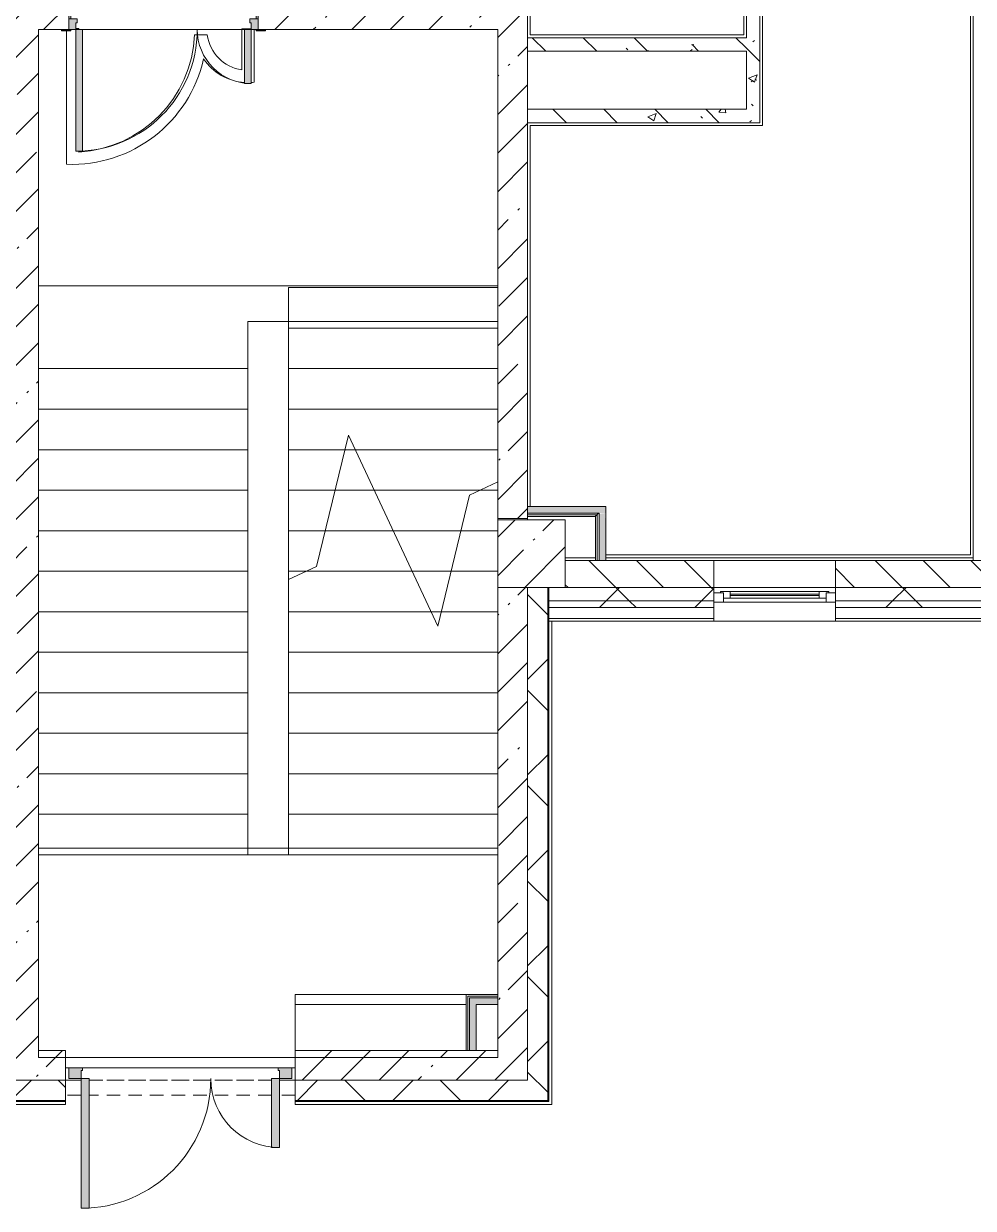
# Model space of a CAD drawing. Header units: millimetres. Extents: x -4185 to 186529, y -8553 to 29097.
# Drawn here: x 131489 to 138519, y -1048 to 7724 of the extents above; entities that cross this region are included whole.
import ezdxf

# ---------------------------------------------------------------- set-up
doc = ezdxf.new("R2010")
doc.units = ezdxf.units.MM
doc.linetypes.add('200_ШТРИХ__ш1_п0_6_', pattern=[160, 100, -60])
for name, color, linetype, lineweight in [('A-DETL-MBND-1', 7, '200_ШТРИХ__ш1_п0_6_', 9), ('A-GLAZ-2', 7, 'Continuous', 5), ('A-WALL', 7, 'Continuous', 9), ('A-WALL-2', 7, 'Continuous', 5), ('I-WALL-3', 7, 'Continuous', 5), ('S-COLS-2', 7, 'Continuous', 5), ('S-STRS-4', 7, 'Continuous', 5), ('S-STRS-MBND-2', 7, 'Continuous', 5)]:
    doc.layers.add(name, color=color, linetype=linetype, lineweight=lineweight)
for name, color, linetype, lineweight, true_color in [('A-DOOR-3', 7, 'Continuous', 5, 0xaaaaaa), ('A-DOOR-4', 7, 'Continuous', 5, 0xe2e2e2), ('A-DOOR-FRAM-2', 7, 'Continuous', 5, 0xe2e2e2), ('A-DOOR-FRAM-3', 7, 'Continuous', 5, 0xaaaaaa), ('A-FLOR-1', 7, 'Continuous', 5, 0xaaaaaa), ('A-WALL-4', 7, 'Continuous', 5, 0x737373), ('I-WALL-2', 7, 'Continuous', 9, 0xe7e7e7), ('I-WALL-5', 7, 'Continuous', 5, 0x787878)]:
    doc.layers.add(name, color=color, linetype=linetype, lineweight=lineweight, true_color=true_color)
pattern_1 = [(45, (59518.7, 0), (-285.1231, 285.1231), []), (45, (59803.8, 0), (-285.1231, 285.1231), [504.031, -100.806, 16.764, -84.042])]
pattern_2 = [(45, (59518.7, 0), (-353.5534, 353.5534), []), (135, (59518.7, 0), (-353.5534, -353.5534), [])]
pattern_3 = [(135, (59518.7, 0), (-377.1708, -377.1708), [533.4, -88.9, 17.78, -88.9]), (135, (59518.7, 376.94), (-377.1708, -377.1708), []), (50, (59518.7, 0), (637.6445, -55.7866), [66.675, -733.425]), (355, (59518.7, 0), (-123.3494, 668.699), [53.34, -586.74]), (100.451, (59571.8, -4.65), (514.299, 612.908), [56.665, -623.315]), (46.184, (59518.7, 177.8), (948.7764, -147.15), [100.012, -1100.137]), (96.636, (59597.7, 165.5), (830.909, 865.997), [84.998, -934.973]), (351.184, (59518.7, 177.8), (830.918, 865.988), [80.01, -880.11]), (21, (59607.6, 133.35), (530.6506, -357.9283), [66.675, -733.425]), (326, (59607.6, 133.35), (216.308, 644.6585), [53.34, -586.74]), (71.451, (59651.8, 103.5), (746.9596, 286.7243), [56.665, -623.315]), (37.5, (59518.68, 0), (10.8105, 295.9426), [16.764, -562.864, 16.764, -578.866, -588.962]), (37.5, (59518.68, 0), (10.8105, 295.9426), [-1175.258, 16.764, -572.198]), (7.5, (59518.68, 0), (233.8692, 350.6318), [16.764, -322.834, 16.764, -549.529, -224.472]), (7.5, (59518.68, 0), (233.8692, 350.6318), [-905.891, 16.764, -207.708]), (327.5, (59320.43, 0), (474.5678, -20.0513), [16.764, -205.486, 16.764, -676.656, -920.115]), (327.5, (59320.43, 0), (474.5678, -20.0513), [-915.67, 16.764, -903.351]), (317.5, (59231.53, 0), (518.4522, 88.9934), [16.764, -272.161, 16.764, -443.738, -653.415]), (317.5, (59231.53, 0), (518.4522, 88.9934), [-749.427, 16.764, -636.651])]
pattern_4 = [(45, (59518.7, 0), (-530.33, 530.33), []), (135, (59518.7, 0), (-530.33, -530.33), [])]

# ---------------------------------------------------------------- blocks, each defined once
blk = doc.blocks.new('BSC_Колонна _Прямоугольная - 500х500-V155-1_10_1_птичка')
at = {"layer": 'S-COLS-2'}
h = blk.add_hatch(dxfattribs=at)
h.set_pattern_fill('FP_103', color=256, style=0, pattern_type=2)
h.set_pattern_definition([(45, (-75730, -3800), (-285.1231, 285.1231), []), (45, (-75444.88, -3800), (-285.1231, 285.1231), [504.031, -100.806, 16.764, -84.042])])
h.paths.add_polyline_path([(120, -250), (250, -250), (250, 250), (-250, 250), (-250, -250), (-30, -250)])
for p, q in [((250, 250), (-250, 250)), ((-250, 250), (-250, -250)), ((250, -250), (250, 250)), ((-250, -250), (250, -250))]:
    blk.add_line(p, q, dxfattribs=at)
blk = doc.blocks.new('110_Дверь_СКБ_2Ст - Д-1_л_Лестничная клетка EIS60 2-32142534-1_10_1_птичка')
at = {"layer": 'A-DOOR-4'}
for points in [[(662.5, 1010), (612.5, 1010), (612.5, 110), (662.5, 110), (662.5, 786.4)], [(-587.5, 510), (-637.5, 510), (-637.5, 110), (-587.5, 110), (-587.5, 499.2)], [(712.5, 30), (697.5, 30), (699.6, -110), (712.5, -110)]]:
    blk.add_hatch(color=256, dxfattribs=at).paths.add_polyline_path(points)
h = blk.add_hatch(color=256, dxfattribs=at)
h.paths.add_polyline_path([(662.5, 110), (662.5, 60), (652.5, 60), (652.5, 30), (712.5, 32.6), (712.5, 110)])
h.paths.add_polyline_path([(-637.5, 110), (-687.5, 110), (-687.2, 30), (-627.5, 35.6), (-627.5, 60), (-637.5, 60), (-637.5, 104.8)])
at = {"layer": 'A-DOOR-FRAM-2'}
for points in [[(-672.5, 118), (-742.5, 118), (-742.5, 110), (-672.5, 110)], [(729.9, 118), (697.5, 118), (697.5, 110), (767.5, 110), (767.5, 118)], [(-672.5, 30), (-687.5, 30), (-687.4, -110), (-672.5, -110), (-672.5, -21.5)], [(-687.4, -110), (-742.5, -110.2), (-742.5, -118), (-672.5, -118), (-674.5, -110)], [(767.5, -110), (697.5, -110), (698.9, -118), (767.5, -118)]]:
    blk.add_hatch(color=256, dxfattribs=at).paths.add_polyline_path(points)
at = {"layer": 'A-DOOR-3'}
for p, q in [((662.5, 1010), (612.5, 1010)), ((612.5, 1010), (612.5, 110)), ((662.5, 110), (662.5, 1010)), ((-637.5, 510), (-637.5, 110)), ((-587.5, 510), (-637.5, 510)), ((-587.5, 110), (-587.5, 510)), ((-637.5, 110), (-587.5, 110)), ((612.5, 110), (662.5, 110))]:
    blk.add_line(p, q, dxfattribs=at)
for centre, radius, start, end in [((662.5, 110), 900, 90, 180), ((-637.5, 110), 400, 360, 90)]:
    blk.add_arc(centre, radius, start, end, dxfattribs=at)
at = {"layer": 'A-DOOR-FRAM-3'}
for p, q in [((-672.5, 118), (-742.5, 118)), ((-742.5, 118), (-742.5, 110)), ((-742.5, 110), (-672.5, 110)), ((-637.5, 110), (-687.5, 110)), ((-687.5, 110), (-687.5, 30)), ((-672.5, 110), (-672.5, 118)), ((-637.5, 60), (-637.5, 110)), ((662.5, 110), (662.5, 60)), ((712.5, 110), (662.5, 110)), ((767.5, 118), (697.5, 118)), ((697.5, 118), (697.5, 110)), ((697.5, 110), (767.5, 110)), ((712.5, 30), (712.5, 110)), ((767.5, 110), (767.5, 118)), ((-687.5, 30), (-627.5, 30)), ((-672.5, 30), (-687.5, 30)), ((-687.5, 30), (-687.5, -110)), ((-672.5, -110), (-672.5, 30)), ((-627.5, 60), (-637.5, 60)), ((-627.5, 30), (-627.5, 60)), ((662.5, 60), (652.5, 60)), ((652.5, 60), (652.5, 30)), ((652.5, 30), (712.5, 30)), ((712.5, 30), (697.5, 30)), ((697.5, 30), (697.5, -110)), ((712.5, -110), (712.5, 30)), ((-672.5, -110), (-742.5, -110)), ((-742.5, -110), (-742.5, -118)), ((-742.5, -118), (-672.5, -118)), ((-687.5, -110), (-672.5, -110)), ((-672.5, -118), (-672.5, -110)), ((697.5, -110), (712.5, -110)), ((767.5, -110), (697.5, -110)), ((697.5, -110), (697.5, -118)), ((697.5, -118), (767.5, -118)), ((767.5, -118), (767.5, -110))]:
    blk.add_line(p, q, dxfattribs=at)
blk = doc.blocks.new('120_Окно_СКБ_1Ст - 120_Окно_СКБ_1Ст 900х2500_h_-19906774-1_10_1_птичка')
at = {"layer": 'A-GLAZ-2'}
for p, q in [((-450, -75), (-450, -5)), ((-450, -5), (-380, -5)), ((450, -5), (-450, -5)), ((-380, -75), (-450, -75)), ((-450, -75), (-400, -75)), ((-380, -75), (-400, -75)), ((-400, -75), (-400, -85)), ((-400, -85), (400, -85)), ((400, -85), (-400, -85)), ((-380, -5), (-380, -75)), ((380, -35), (-380, -35)), ((-380, -35), (-380, -75)), ((-330, -85), (-330, -35)), ((-330, -55), (330, -55)), ((330, -65), (-330, -65)), ((330, -85), (330, -35)), ((380, -75), (380, -5)), ((380, -5), (450, -5)), ((380, -75), (380, -35)), ((450, -75), (380, -75)), ((400, -75), (380, -75)), ((400, -75), (450, -75)), ((400, -85), (400, -75)), ((450, -5), (450, -75))]:
    blk.add_line(p, q, dxfattribs=at)
blk = doc.blocks.new('110_Дверь_СКБ_2Ст_Наружная - ДН-1_л__ Двухстворчатая 1350 х3200 _ЛК_ в свету с верхним остеклением 2-V233-1_10_1_птичка')
at = {"layer": 'A-DOOR-4'}
for points in [[(694.5, 869), (694.5, -91), (754.5, -91), (754.5, 869)], [(-715.5, 419), (-715.5, -91), (-655.5, -91), (-655.5, 419)]]:
    blk.add_hatch(color=256, dxfattribs=at).paths.add_polyline_path(points)
h = blk.add_hatch(color=256, dxfattribs=at)
h.paths.add_polyline_path([(-805.5, -91), (-805.5, -171), (-705.5, -171), (-705.5, -151), (-715.5, -151), (-715.5, -91), (-780.5, -91)])
h.paths.add_polyline_path([(774.2, -91), (754.5, -91), (754.5, -151), (744.5, -151), (744.5, -171), (844.5, -171), (844.5, -91)])
at = {"layer": 'A-DOOR-3'}
for p, q in [((754.5, 869), (694.5, 869)), ((694.5, 869), (694.5, -91)), ((754.5, -91), (754.5, 869)), ((-715.5, 419), (-715.5, -91)), ((-655.5, 419), (-715.5, 419)), ((-655.5, -91), (-655.5, 419)), ((-715.5, -91), (-655.5, -91)), ((694.5, -91), (754.5, -91))]:
    blk.add_line(p, q, dxfattribs=at)
for centre, radius, start, end in [((754.5, -91), 960, 90, 180), ((-715.5, -91), 510, 0, 90)]:
    blk.add_arc(centre, radius, start, end, dxfattribs=at)
at = {"layer": 'A-DOOR-FRAM-3'}
for p, q in [((-715.5, -91), (-805.5, -91)), ((-805.5, -91), (-805.5, -171)), ((-805.5, -171), (-705.5, -171)), ((-715.5, -151), (-715.5, -91)), ((-705.5, -151), (-715.5, -151)), ((-705.5, -171), (-705.5, -151)), ((754.5, -151), (744.5, -151)), ((744.5, -151), (744.5, -171)), ((744.5, -171), (844.5, -171)), ((754.5, -91), (754.5, -151)), ((844.5, -91), (754.5, -91)), ((844.5, -171), (844.5, -91))]:
    blk.add_line(p, q, dxfattribs=at)
blk = doc.blocks.new('Зашивка приборов отопления5 - Зашивка приборов отопления-33272456-1_10_1_птичка')
at = {"layer": 'A-WALL-2'}
for p, q in [((75245, 535), (73980, 535)), ((73980, 535), (73980, 460)), ((75245, 460), (73980, 460)), ((73980, 460), (73980, 120)), ((73980, 460), (75245, 460))]:
    blk.add_line(p, q, dxfattribs=at)

msp = doc.modelspace()

# ---------------------------------------------------------------- hatches: boundary and pattern name
at = {"layer": 'A-WALL-2'}
h = msp.add_hatch(dxfattribs=at)
h.set_pattern_fill('FP_91', color=256, style=0, pattern_type=2)
h.set_pattern_definition([(135, (59518.68, 0), (-176.7767, -176.7767), [])])
h.paths.add_polyline_path([(135611.9, 3550), (136598.7, 3550), (136598.7, 3750), (135498.7, 3750), (135498.7, 3550)])
h.paths.add_polyline_path([(138519.2, 3550), (138699.2, 3550), (138699.2, 3750), (137498.7, 3750), (137498.7, 3550), (138400.3, 3550)])
h.paths.add_polyline_path([(143618.7, 3550), (143718.7, 3550), (143718.7, 3750), (143618.7, 3750), (143618.7, 3554.3)])
h.paths.add_polyline_path([(139599.2, 3550), (139868.7, 3550), (139868.7, 3750), (139599.2, 3750), (139599.2, 3727.7)])
h.paths.add_polyline_path([(141518.7, 3550), (141518.7, 3750), (140368.7, 3750), (140368.7, 3550)])
h = msp.add_hatch(dxfattribs=at)
h.set_pattern_fill('FP_109', color=256, style=0, pattern_type=2)
h.set_pattern_definition(pattern_2)
h.paths.add_polyline_path([(135218.7, -250), (135368.7, -250), (135368.7, 3550), (135218.7, 3550), (135218.7, -210)])
h = msp.add_hatch(dxfattribs=at)
h.set_pattern_fill('FP_109', color=256, style=0, pattern_type=2)
h.set_pattern_definition(pattern_2)
h.paths.add_polyline_path([(143977.2, 3450), (144318.7, 3450), (144318.7, 3550), (143618.7, 3550), (143618.7, 3450), (143718.7, 3450)])
h.paths.add_polyline_path([(136541.4, 3450), (136598.7, 3455.7), (136598.7, 3550), (135376.7, 3546.3), (135376.7, 3450), (136136.9, 3450)])
h.paths.add_polyline_path([(137498.7, 3450), (138699.2, 3450), (138699.2, 3550), (137498.7, 3550), (137498.7, 3466.9)])
h.paths.add_polyline_path([(140259.3, 3450), (141518.7, 3450), (141518.7, 3550), (139599.2, 3550), (139599.2, 3450)])
h = msp.add_hatch(dxfattribs=at)
h.set_pattern_fill('FP_109', color=256, style=0, pattern_type=2)
h.set_pattern_definition(pattern_2)
h.paths.add_polyline_path([(143618.7, 3400), (144368.7, 3400), (144368.7, 3450), (143618.7, 3450), (143618.7, 3440)])
h.paths.add_polyline_path([(136541.4, 3400), (136598.7, 3400), (136598.7, 3450), (135376.7, 3450), (135376.7, 3400), (135611.9, 3400)])
h.paths.add_polyline_path([(138400.3, 3400), (138699.2, 3400), (138699.2, 3450), (137498.7, 3450), (137498.7, 3400)])
h.paths.add_polyline_path([(139599.2, 3400), (141518.7, 3400), (141518.7, 3450), (139599.2, 3450), (139599.2, 3440)])
h = msp.add_hatch(dxfattribs=at)
h.set_pattern_fill('FP_109', color=256, style=0, pattern_type=2)
h.set_pattern_definition(pattern_2)
h.paths.add_polyline_path([(135212.5, -250), (135218.7, -250), (135218.7, -100), (133498.7, -100), (133498.7, -250), (135210.7, -250)])
h.paths.add_polyline_path([(127246.6, -250), (130178.7, -250), (130178.7, -100), (126578.7, -100), (126578.7, -250)])
h.paths.add_polyline_path([(131754.7, -250), (131798.7, -250), (131798.7, -100), (131078.7, -101.8), (131078.7, -250), (131598.7, -250)])
h.paths.add_polyline_path([(121128.7, -250), (121128.7, -100), (120428.7, -100), (120428.7, -250), (120740.3, -250)])
h.paths.add_polyline_path([(123228.7, -250), (123778.7, -250), (123778.7, -100), (123228.7, -100), (123228.7, -121.3)])
h.paths.add_polyline_path([(119528.7, -250), (119528.7, -100), (118778.7, -100), (118778.7, -250)])
h.paths.add_polyline_path([(116678.7, -250), (116678.7, -100), (115928.7, -100), (115928.7, -250), (116092.9, -250)])
h.paths.add_polyline_path([(124678.7, -250), (125678.7, -250), (125678.7, -100), (124678.7, -100), (124678.7, -118)])
h.paths.add_polyline_path([(112375, -250), (112828.7, -250), (112828.7, -100), (111390.2, -100), (111390.2, -250), (111445.5, -250)])
h.paths.add_polyline_path([(109290.2, -250), (109290.2, -100), (108578.7, -100), (108578.7, -250), (108657.1, -250)])
h.paths.add_polyline_path([(107678.7, -250), (107678.7, -100), (106928.7, -100), (106928.7, -250)])
h.paths.add_polyline_path([(103828.7, -250), (103828.7, -100), (102256.2, -100), (102256.2, -250), (103080.2, -250)])
h.paths.add_polyline_path([(98558.7, -250), (98558.7, -100), (97909.7, -100), (97909.7, -250), (98432.9, -250)])
h.paths.add_polyline_path([(99458.7, -250), (100156.2, -250), (100156.2, -100), (99458.7, -100), (99458.7, -180.4)])
at = {"layer": 'I-WALL-2'}
for points in [[(135218.7, 4100), (135798.1, 4100), (135793.1, 4150), (135218.7, 4145)], [(135798.1, 3750), (135793.1, 4100), (135748.1, 4095.2), (135748.1, 3750)], [(134998.7, 460), (134998.7, 510), (134788.7, 510), (134788.7, 460), (134899.9, 460)], [(134838.7, 120), (134838.7, 460), (134788.7, 460), (134788.7, 120)]]:
    msp.add_hatch(color=256, dxfattribs=at).paths.add_polyline_path(points)
at = {"layer": 'I-WALL-3'}
h = msp.add_hatch(dxfattribs=at)
h.set_pattern_fill('FP_90', color=256, style=0, pattern_type=2)
h.set_pattern_definition(pattern_1)
h.paths.add_polyline_path([(131598.7, -100), (131598.7, 7900), (131378.7, 7900), (131378.7, -100)])
h = msp.add_hatch(dxfattribs=at)
h.set_pattern_fill('FP_90', color=256, style=0, pattern_type=2)
h.set_pattern_definition(pattern_1)
h.paths.add_polyline_path([(131598.7, 7680), (131823.7, 7680), (131823.7, 7900), (131598.7, 7900), (131598.7, 7708.9)])
h.paths.add_polyline_path([(134998.7, 7680), (135218.7, 7680), (135218.7, 7900), (133223.7, 7900), (133223.7, 7680), (134978.7, 7680)])
h = msp.add_hatch(dxfattribs=at)
h.set_pattern_fill('FP_90', color=256, style=0, pattern_type=2)
h.set_pattern_definition(pattern_1)
h.paths.add_polyline_path([(134998.7, 4060), (135218.7, 4060), (135218.7, 7680), (134998.7, 7680), (134998.7, 4095.2)])
h = msp.add_hatch(dxfattribs=at)
h.set_pattern_fill('FP_201', color=256, style=0, pattern_type=2)
h.set_pattern_definition(pattern_4)
h.paths.add_polyline_path([(135735.6, 4087.5), (135748.1, 4087.5), (135748.1, 4100), (135218.7, 4095.2), (135218.7, 4087.5), (135611.9, 4087.5)])
h = msp.add_hatch(dxfattribs=at)
h.set_pattern_fill('FP_201', color=256, style=0, pattern_type=2)
h.set_pattern_definition(pattern_4)
h.paths.add_polyline_path([(135735.6, 4075), (135735.6, 4087.5), (135218.7, 4087.5), (135218.7, 4075), (135723.1, 4075)])
h = msp.add_hatch(dxfattribs=at)
h.set_pattern_fill('FP_90', color=256, style=0, pattern_type=2)
h.set_pattern_definition(pattern_1)
h.paths.add_polyline_path([(135218.7, -100), (135218.7, 3550), (134998.7, 3550), (134998.7, -100)])
h = msp.add_hatch(dxfattribs=at)
h.set_pattern_fill('FP_90', color=256, style=0, pattern_type=2)
h.set_pattern_definition(pattern_1)
h.paths.add_polyline_path([(134998.7, -100), (134998.7, 120), (133498.7, 120), (133498.7, -100), (134682.4, -100)])
h.paths.add_polyline_path([(131798.7, -100), (131798.7, 120), (131598.7, 120), (131598.7, -100)])
at = {"layer": 'I-WALL-5'}
h = msp.add_hatch(dxfattribs=at)
h.set_pattern_fill('FP_120', color=256, style=0, pattern_type=2)
h.set_pattern_definition(pattern_3)
h.paths.add_polyline_path([(136939.6, 7090.6), (136939.6, 9100), (136839.6, 9100), (136839.6, 7090.6)])
h = msp.add_hatch(dxfattribs=at)
h.set_pattern_fill('FP_120', color=256, style=0, pattern_type=2)
h.set_pattern_definition(pattern_3)
h.paths.add_polyline_path([(135515.1, 7520.6), (136839.6, 7520.6), (136839.6, 7620.6), (135218.7, 7620.6), (135218.7, 7520.6), (135238.7, 7520.6)])
h = msp.add_hatch(dxfattribs=at)
h.set_pattern_fill('FP_120', color=256, style=0, pattern_type=2)
h.set_pattern_definition(pattern_3)
h.paths.add_polyline_path([(135218.7, 6990.6), (136939.6, 6990.6), (136939.6, 7090.6), (135218.7, 7090.6)])

# ---------------------------------------------------------------- linework, layer by layer
at = {"layer": 'A-DETL-MBND-1'}
for p, q in [((131798.7, -100), (131913.7, -100)), ((131913.7, -100), (131798.7, -100)), ((131973.7, -100), (133323.7, -100)), ((133323.7, -100), (131973.7, -100)), ((133383.7, -100), (133498.7, -100)), ((133498.7, -100), (133383.7, -100)), ((131913.7, -210), (131798.7, -210)), ((133323.7, -210), (131973.7, -210)), ((133498.7, -210), (133383.7, -210))]:
    msp.add_line(p, q, dxfattribs=at)
at = {"layer": 'A-FLOR-1'}
for p, q in [((135238.7, 9080), (135238.7, 7640.6)), ((136819.6, 7640.6), (136819.6, 9080)), ((136959.6, 9080), (136959.6, 6970.6)), ((138499.2, 3790), (138499.2, 9080)), ((131806.3, 7672), (131806.3, 6682.9)), ((131896.3, 7688.2), (131873.7, 7688.2)), ((131896.3, 7680), (131896.3, 7688.2)), ((132847.6, 7642.2), (132754, 7642.2)), ((133173.7, 7685.2), (133103.9, 7685.2)), ((133103.9, 7685.2), (133103.9, 7381.5)), ((133193.9, 7290.8), (133193.9, 7680)), ((135238.7, 7640.6), (136819.6, 7640.6)), ((136959.6, 6970.6), (135238.7, 6970.6)), ((135238.7, 6970.6), (135238.7, 4150)), ((131896.3, 6773.6), (131896.3, 6780)), ((134998.7, 5783.8), (131598.7, 5783.8)), ((134998.7, 4060), (134998.7, 4050)), ((135218.7, 4060), (135218.7, 4050)), ((135798.1, 3790), (138499.2, 3790)), ((131598.7, 1620), (134998.7, 1620)), ((131823.7, -8), (131798.7, -8)), ((133373.7, -8), (131923.7, -8)), ((133498.7, -8), (133473.7, -8))]:
    msp.add_line(p, q, dxfattribs=at)
for centre, radius, start, end in [((131844.9, 7682.2), 910, 273.23752, 357.48069), ((133148.9, 7682.2), 304, 187.56084, 261.48743), ((131844.9, 7682.2), 1000, 267.78741, 347.3989), ((133148.9, 7682.2), 394, 213.62195, 266.31806), ((133148.9, 7682.2), 394, 273.6096, 276.55825)]:
    msp.add_arc(centre, radius, start, end, dxfattribs=at)
at = {"layer": 'A-WALL'}
for p, q in [((135218.7, 7620.6), (135218.7, 7520.6)), ((135218.7, 7090.6), (135218.7, 6990.6)), ((135218.7, 4150), (135218.7, 4075)), ((135748.1, 4100), (135218.7, 4100)), ((135735.6, 4087.5), (135218.7, 4087.5)), ((135735.6, 3750), (135735.6, 4087.5)), ((135748.1, 3750), (135748.1, 4100)), ((138519.2, 3750), (138619.2, 3750)), ((135218.7, -100), (135218.7, 3550)), ((135368.7, -250), (135368.7, 3550)), ((135371.7, -253), (135371.7, 3550)), ((135376.7, 3550), (135376.7, 3300)), ((136598.7, 3550), (135498.7, 3550)), ((138699.2, 3550), (137498.7, 3550)), ((135376.7, 3450), (136598.7, 3450)), ((137498.7, 3450), (138699.2, 3450)), ((135376.7, 3400), (136598.7, 3400)), ((137498.7, 3400), (138699.2, 3400)), ((135376.7, 3320), (136598.7, 3320)), ((137498.7, 3320), (138699.2, 3320)), ((134998.7, 460), (134998.7, 535)), ((134776.2, 522.5), (134998.7, 522.5)), ((134776.2, 120), (134776.2, 522.5)), ((134788.7, 510), (134998.7, 510)), ((134788.7, 120), (134788.7, 510)), ((134763.7, 120), (134838.7, 120)), ((131798.7, -100), (131598.7, -100)), ((134998.7, -100), (133498.7, -100)), ((131078.7, -250), (131798.7, -250)), ((131078.7, -253), (131798.7, -253)), ((133498.7, -250), (135368.7, -250)), ((133498.7, -253), (135371.7, -253))]:
    msp.add_line(p, q, dxfattribs=at)
at = {"layer": 'A-WALL-2'}
for p, q in [((138519.2, 3750), (135498.7, 3750)), ((136598.7, 3300), (136598.7, 3750)), ((137498.7, 3750), (137498.7, 3300)), ((135376.7, 3300), (144468.7, 3300)), ((135376.7, -258), (135376.7, 3300)), ((135398.7, 3300), (135398.7, -280)), ((131598.7, -100), (131378.7, -100)), ((131798.7, -280), (131798.7, -100)), ((133498.7, -100), (133498.7, -280)), ((135218.7, -100), (134998.7, -100)), ((123778.7, -258), (131798.7, -258)), ((133498.7, -258), (135376.7, -258)), ((135398.7, -280), (133498.7, -280))]:
    msp.add_line(p, q, dxfattribs=at)
at = {"layer": 'A-WALL-4'}
msp.add_line((131798.7, -280), (59228.7, -280), dxfattribs=at)
at = {"layer": 'I-WALL-3'}
for p, q in [((136839.6, 9100), (136839.6, 7620.6)), ((136939.6, 6990.6), (136939.6, 9100)), ((138519.2, 9100), (138519.2, 3750)), ((135218.7, 7620.6), (135218.7, 7900)), ((131598.7, 120), (131598.7, 7680)), ((131598.7, 7680), (131768.7, 7680)), ((133103.9, 7680), (131923.7, 7680)), ((133278.7, 7680), (134998.7, 7680)), ((134998.7, 7680), (134998.7, 4060)), ((136839.6, 7620.6), (135218.7, 7620.6)), ((135218.7, 7090.6), (135218.7, 7520.6)), ((135218.7, 7520.6), (136839.6, 7520.6)), ((136839.6, 7520.6), (136839.6, 7090.6)), ((136839.6, 7090.6), (135218.7, 7090.6)), ((135218.7, 4150), (135218.7, 6990.6)), ((135218.7, 6990.6), (136939.6, 6990.6)), ((135798.1, 4150), (135218.7, 4150)), ((135798.1, 3750), (135798.1, 4150)), ((134998.7, 4060), (135218.7, 4060)), ((135218.7, 4060), (135218.7, 4075)), ((135218.7, 4075), (135723.1, 4075)), ((135723.1, 4075), (135723.1, 3750)), ((135498.7, 3770), (135723.1, 3770)), ((135723.1, 3750), (135798.1, 3750)), ((135798.1, 3770), (138519.2, 3770)), ((134998.7, 3550), (134998.7, 535)), ((137498.7, 3550), (136598.7, 3550)), ((134998.7, 535), (134763.7, 535)), ((134763.7, 535), (134763.7, 120)), ((134838.7, 460), (134998.7, 460)), ((134838.7, 120), (134838.7, 460)), ((134998.7, 460), (134998.7, 120)), ((131798.7, 120), (131598.7, 120)), ((131798.7, -100), (131798.7, 120)), ((134763.7, 120), (133498.7, 120)), ((133498.7, 120), (133498.7, -100)), ((134998.7, 120), (134838.7, 120)), ((134998.7, -100), (135218.7, -100))]:
    msp.add_line(p, q, dxfattribs=at)
at = {"layer": 'S-STRS-4'}
for p, q in [((134998.7, 5769.7), (133448.7, 5769.7)), ((133448.7, 5769.7), (133448.7, 5469.7)), ((134998.7, 5769.7), (133448.7, 5769.7)), ((133448.7, 5469.7), (133448.7, 5169.7)), ((134998.7, 5469.7), (133448.7, 5469.7)), ((134998.7, 5469.7), (133448.7, 5469.7)), ((133448.7, 5169.7), (133448.7, 4869.7)), ((134998.7, 5169.7), (133448.7, 5169.7)), ((134998.7, 5169.7), (133448.7, 5169.7)), ((133448.7, 4869.7), (133448.7, 4569.7)), ((134998.7, 4869.7), (133448.7, 4869.7)), ((134998.7, 4869.7), (133448.7, 4869.7)), ((133448.7, 4569.7), (133448.7, 4269.7)), ((133867.2, 4569.7), (133448.7, 4569.7)), ((133867.2, 4569.7), (133448.7, 4569.7)), ((134998.7, 4569.7), (133943.9, 4569.7)), ((134998.7, 4569.7), (133943.9, 4569.7)), ((133448.7, 4269.7), (133448.7, 3969.7)), ((133794.3, 4269.7), (133448.7, 4269.7)), ((133794.3, 4269.7), (133448.7, 4269.7)), ((134867, 4269.7), (134083.8, 4269.7)), ((134867, 4269.7), (134083.8, 4269.7)), ((133448.7, 3969.7), (133448.7, 3669.7)), ((133721.4, 3969.7), (133448.7, 3969.7)), ((133721.4, 3969.7), (133448.7, 3969.7)), ((134725.9, 3969.7), (134223.7, 3969.7)), ((134725.9, 3969.7), (134223.7, 3969.7)), ((133448.7, 3669.7), (133448.7, 3608.3)), ((133580.3, 3669.7), (133448.7, 3669.7)), ((133580.3, 3669.7), (133448.7, 3669.7)), ((134653, 3669.7), (134363.6, 3669.7)), ((134653, 3669.7), (134363.6, 3669.7)), ((134580.1, 3369.7), (134503.5, 3369.7)), ((134580.1, 3369.7), (134503.5, 3369.7))]:
    msp.add_line(p, q, dxfattribs=at)
at = {"layer": 'S-STRS-MBND-2'}
for p, q in [((131598.7, 7680), (131598.7, 5169.7)), ((134998.7, 7680), (131598.7, 7680)), ((134998.7, 5520), (134998.7, 7680)), ((133148.7, 5520), (134998.7, 5520)), ((133148.7, 5169.7), (133148.7, 5520)), ((131598.7, 5169.7), (133148.7, 5169.7)), ((131598.7, 1569.7), (131598.7, 5169.7)), ((131598.7, 5169.7), (133148.7, 5169.7)), ((133148.7, 1569.7), (133148.7, 5169.7)), ((131598.7, 4869.7), (133148.7, 4869.7)), ((131598.7, 4869.7), (133148.7, 4869.7)), ((133657.2, 3705.6), (133893.5, 4677.8)), ((133893.5, 4677.8), (134553.9, 3261.7)), ((131598.7, 4569.7), (133148.7, 4569.7)), ((131598.7, 4569.7), (133148.7, 4569.7)), ((133943.9, 4569.7), (133867.2, 4569.7)), ((133943.9, 4569.7), (133867.2, 4569.7)), ((134790.1, 4233.8), (134998.7, 4331.1)), ((131598.7, 4269.7), (133148.7, 4269.7)), ((131598.7, 4269.7), (133148.7, 4269.7)), ((134083.8, 4269.7), (133794.3, 4269.7)), ((134083.8, 4269.7), (133794.3, 4269.7)), ((134553.9, 3261.7), (134790.1, 4233.8)), ((134998.7, 4269.7), (134867, 4269.7)), ((134998.7, 4269.7), (134867, 4269.7)), ((134998.7, 4060), (134998.7, 4050)), ((131598.7, 3969.7), (133148.7, 3969.7)), ((131598.7, 3969.7), (133148.7, 3969.7)), ((134223.7, 3969.7), (133721.4, 3969.7)), ((134223.7, 3969.7), (133721.4, 3969.7)), ((134998.7, 3969.7), (134725.9, 3969.7)), ((134998.7, 3969.7), (134725.9, 3969.7)), ((133448.7, 3608.3), (133657.2, 3705.6)), ((131598.7, 3669.7), (133148.7, 3669.7)), ((131598.7, 3669.7), (133148.7, 3669.7)), ((133448.7, 3608.3), (133448.7, 1569.7)), ((134363.6, 3669.7), (133580.3, 3669.7)), ((134363.6, 3669.7), (133580.3, 3669.7)), ((134998.7, 3669.7), (134653, 3669.7)), ((134998.7, 3669.7), (134653, 3669.7)), ((134998.7, 3550), (134998.7, 1569.7)), ((131598.7, 3369.7), (133148.7, 3369.7)), ((131598.7, 3369.7), (133148.7, 3369.7)), ((134503.5, 3369.7), (133448.7, 3369.7)), ((134503.5, 3369.7), (133448.7, 3369.7)), ((134998.7, 3369.7), (134580.1, 3369.7)), ((134998.7, 3369.7), (134580.1, 3369.7)), ((131598.7, 3069.7), (133148.7, 3069.7)), ((131598.7, 3069.7), (133148.7, 3069.7)), ((134998.7, 3069.7), (133448.7, 3069.7)), ((134998.7, 3069.7), (133448.7, 3069.7)), ((131598.7, 2769.7), (133148.7, 2769.7)), ((131598.7, 2769.7), (133148.7, 2769.7)), ((134998.7, 2769.7), (133448.7, 2769.7)), ((134998.7, 2769.7), (133448.7, 2769.7)), ((131598.7, 2469.7), (133148.7, 2469.7)), ((131598.7, 2469.7), (133148.7, 2469.7)), ((134998.7, 2469.7), (133448.7, 2469.7)), ((134998.7, 2469.7), (133448.7, 2469.7)), ((131598.7, 2169.7), (133148.7, 2169.7)), ((131598.7, 2169.7), (133148.7, 2169.7)), ((134998.7, 2169.7), (133448.7, 2169.7)), ((134998.7, 2169.7), (133448.7, 2169.7)), ((131598.7, 1869.7), (133148.7, 1869.7)), ((131598.7, 1869.7), (133148.7, 1869.7)), ((134998.7, 1869.7), (133448.7, 1869.7)), ((134998.7, 1869.7), (133448.7, 1869.7)), ((131598.7, 1569.7), (131598.7, 69.7)), ((131598.7, 1569.7), (133148.7, 1569.7)), ((131598.7, 1569.7), (133148.7, 1569.7)), ((133448.7, 1569.7), (133148.7, 1569.7)), ((134998.7, 1569.7), (133448.7, 1569.7)), ((134998.7, 1569.7), (133448.7, 1569.7)), ((134998.7, 69.7), (134998.7, 1569.7)), ((131598.7, 69.7), (134998.7, 69.7))]:
    msp.add_line(p, q, dxfattribs=at)

# ---------------------------------------------------------------- block references
at = {"layer": 'A-DOOR-3', "rotation": 180}
for name, p in [('110_Дверь_СКБ_2Ст - Д-1_л_Лестничная клетка EIS60 2-32142534-1_10_1_птичка', (132536.2, 7790)), ('110_Дверь_СКБ_2Ст_Наружная - ДН-1_л__ Двухстворчатая 1350 х3200 _ЛК_ в свету с верхним остеклением 2-V233-1_10_1_птичка', (132668.2, -179))]:
    msp.add_blockref(name, p, dxfattribs=at)
at = {"layer": 'A-GLAZ-2', "rotation": 180}
msp.add_blockref('120_Окно_СКБ_1Ст - 120_Окно_СКБ_1Ст 900х2500_h_-19906774-1_10_1_птичка', (137048.7, 3435), dxfattribs=at)
at = {"layer": 'A-WALL-2'}
msp.add_blockref('Зашивка приборов отопления5 - Зашивка приборов отопления-33272456-1_10_1_птичка', (59518.7, 0), dxfattribs=at)
at = {"layer": 'S-COLS-2'}
msp.add_blockref('BSC_Колонна _Прямоугольная - 500х500-V155-1_10_1_птичка', (135248.7, 3800), dxfattribs=at)

doc.saveas('drawing.dxf')
